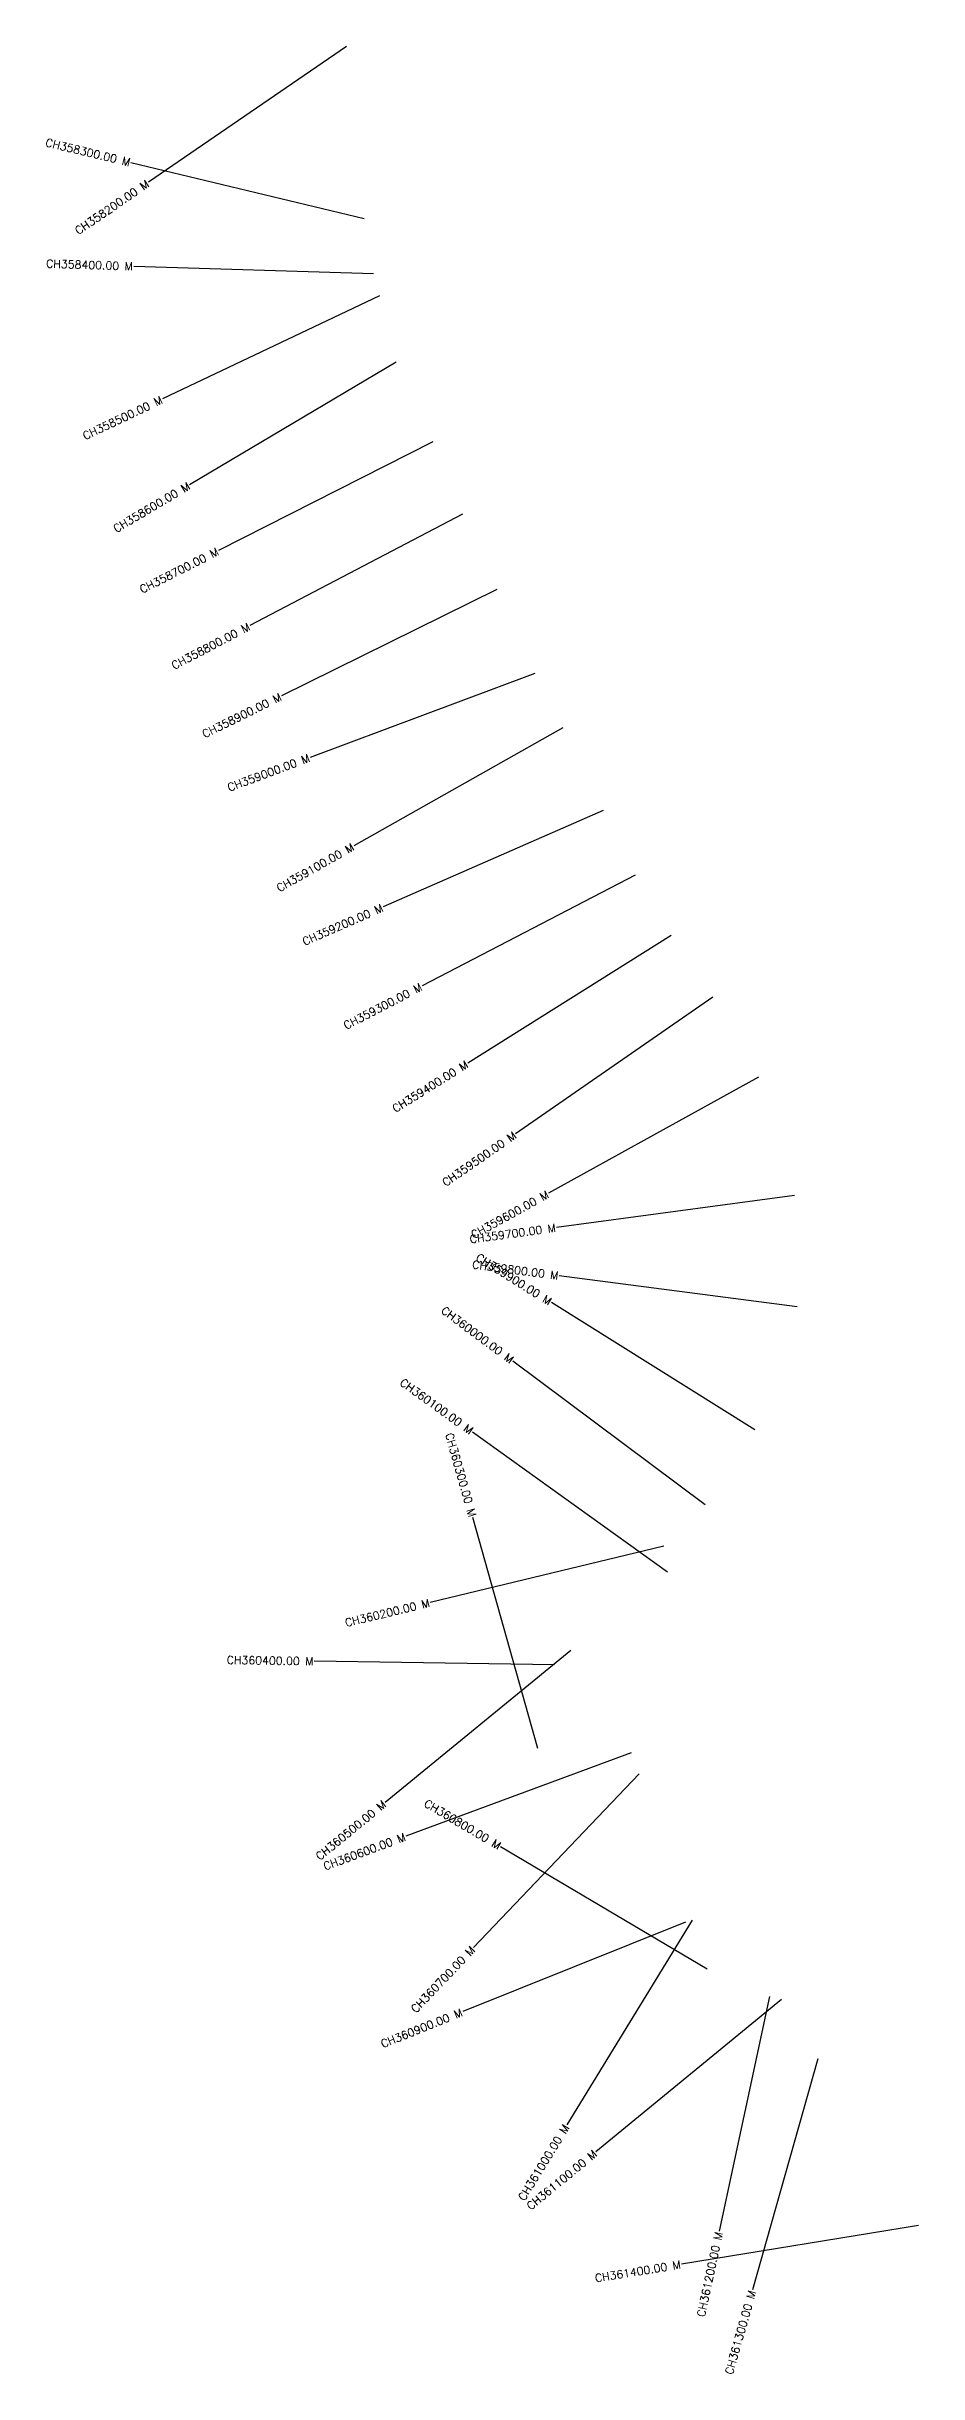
# Model space of a CAD drawing. Header units: metres. Extents: x 296832 to 300696, y 1972463 to 1975482.
# Drawn here: x 296832 to 297922, y 1972463 to 1975372 of the extents above; entities that cross this region are included whole.
import ezdxf
from ezdxf.enums import TextEntityAlignment as Align

# ---------------------------------------------------------------- set-up
doc = ezdxf.new("R2010")
doc.units = ezdxf.units.M
doc.header["$MEASUREMENT"] = 0
doc.layers.add('CS', color=134, linetype='Continuous')
doc.layers.add('CSMark', color=6, linetype='Continuous')
doc.styles.get("Standard").update_dxf_attribs({"font": 'simplex.shx'})

msp = doc.modelspace()

# ---------------------------------------------------------------- linework, layer by layer
at = {"layer": 'CS'}
for p, q in [((297207, 1975371.7), (296959.6, 1975202.1)), ((297229.3, 1975156.4), (296937.7, 1975226.5)), ((297240.9, 1975087.7), (296941.1, 1975096.9)), ((297248.1, 1975060), (296977.2, 1974931.2)), ((297268.9, 1974977.2), (297011, 1974823.9)), ((297314.8, 1974877.4), (297047.2, 1974741.7)), ((297352, 1974787.1), (297086.3, 1974647.9)), ((297394.9, 1974692.8), (297125.8, 1974560.1)), ((297442.5, 1974588), (297161.5, 1974483.2)), ((297477.5, 1974520), (297216.1, 1974372.7)), ((297527.7, 1974416.6), (297252.9, 1974296.2)), ((297567.6, 1974335.9), (297301.4, 1974197.6)), ((297612.6, 1974260.5), (297358.5, 1974101.1)), ((297664.9, 1974183.3), (297418.2, 1974012.7)), ((297722, 1974083.6), (297459.5, 1973938.4)), ((297766.8, 1973935.5), (297469.5, 1973895.4)), ((297770.3, 1973796.5), (297472.8, 1973835.3)), ((297717.3, 1973642.5), (297463, 1973801.6)), ((297655.3, 1973548.9), (297414.9, 1973728.3)), ((297608, 1973464.6), (297364.4, 1973639.7)), ((297446.1, 1973244.4), (297364.9, 1973533.2)), ((297603.4, 1973497.1), (297311.7, 1973426.8)), ((297466.8, 1973348.9), (297166.8, 1973353.4)), ((297487.5, 1973366.9), (297255.3, 1973177)), ((297562.5, 1973238.9), (297281.2, 1973134.6)), ((297572.6, 1973212.8), (297365.7, 1972995.6)), ((297657.7, 1972968.4), (297399.6, 1973121.3)), ((297639, 1973029.7), (297482.3, 1972773.9)), ((297630.5, 1973027.4), (297352.2, 1972915.4)), ((297750.4, 1972930.6), (297518.6, 1972740.1)), ((297735.7, 1972934.4), (297672.6, 1972641.1)), ((297795.8, 1972856.3), (297714.3, 1972567.5)), ((297921.7, 1972648), (297625.6, 1972599.6))]:
    msp.add_line(p, q, dxfattribs=at)

# ---------------------------------------------------------------- texts
at = {"layer": 'CSMark'}
for s, rotation, p in [('CH358300.00 M', 346.4687, (296936.7, 1975226.8)), ('CH358200.00 M', 34.4254, (296958.7, 1975201.5)), ('CH358400.00 M', 358.2391, (296940.1, 1975097)), ('CH358500.00 M', 25.4214, (296976.3, 1974930.8)), ('CH358600.00 M', 30.7393, (297010.1, 1974823.4)), ('CH358700.00 M', 26.8824, (297046.3, 1974741.3)), ('CH358800.00 M', 27.6595, (297085.4, 1974647.4)), ('CH358900.00 M', 26.2608, (297124.9, 1974559.6)), ('CH359000.00 M', 20.452, (297160.5, 1974482.9)), ('CH359100.00 M', 29.4069, (297215.3, 1974372.2)), ('CH359200.00 M', 23.6522, (297252, 1974295.8)), ('CH359300.00 M', 27.466, (297300.5, 1974197.1)), ('CH359400.00 M', 32.0999, (297357.6, 1974100.6)), ('CH359500.00 M', 34.6721, (297417.4, 1974012.1)), ('CH359600.00 M', 28.955, (297458.6, 1973937.9)), ('CH359700.00 M', 7.6832, (297468.5, 1973895.2)), ('CH359800.00 M', 352.5631, (297471.8, 1973835.4)), ('CH359900.00 M', 327.9795, (297462.1, 1973802.1)), ('CH360000.00 M', 323.273, (297414.1, 1973728.9)), ('CH360100.00 M', 324.2835, (297363.6, 1973640.3)), ('CH360300.00 M', 285.7157, (297364.6, 1973534.1)), ('CH360200.00 M', 13.5463, (297310.8, 1973426.6)), ('CH360400.00 M', 359.1536, (297165.8, 1973353.4)), ('CH360500.00 M', 39.2767, (297254.5, 1973176.4)), ('CH360800.00 M', 329.363, (297398.7, 1973121.8)), ('CH360600.00 M', 20.3395, (297280.3, 1973134.3)), ('CH360700.00 M', 46.3898, (297365, 1972994.9)), ('CH360900.00 M', 21.9268, (297351.2, 1972915)), ('CH361000.00 M', 58.512, (297481.8, 1972773.1)), ('CH361100.00 M', 39.4179, (297517.8, 1972739.5)), ('CH361200.00 M', 77.8623, (297672.4, 1972640.1)), ('CH361400.00 M', 9.2884, (297624.6, 1972599.5)), ('CH361300.00 M', 74.2349, (297714, 1972566.6))]:
    msp.add_text(s, height=10, rotation=rotation, dxfattribs=at).set_placement(p, align=Align.MIDDLE_RIGHT)

doc.saveas('drawing.dxf')
